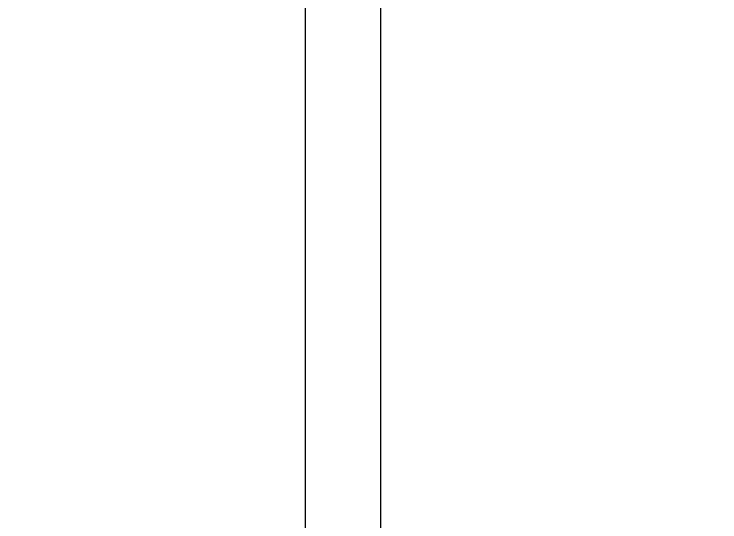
# Model space of a CAD drawing. Header units: millimetres. Extents: x 0 to 69574, y -5 to 41746.
# Drawn here: x 39667.07 to 39694.01, y 24578.91 to 24598.29 of the extents above; entities that cross this region are included whole.
import ezdxf

# ---------------------------------------------------------------- set-up
doc = ezdxf.new("R2010")
doc.units = ezdxf.units.MM
doc.set_wipeout_variables(frame=1)
doc.layers.add('! NO PLOT !', color=7, linetype='Continuous', true_color=0xff75dd, plot=False)
doc.layers.add('000-PI-Oprema', color=30, linetype='Continuous', lineweight=5)
doc.layers.add('000-PI-ORMAR', color=2, linetype='Continuous')
doc.layers.add('AUT_7', color=7, linetype='Continuous')

# ---------------------------------------------------------------- blocks, each defined once
blk = doc.blocks.new('F60-47290126')
blk.add_wipeout([(46615.131, 36167.854), (46650.831, 36167.854), (46650.831, 36078.354), (46615.131, 36078.354)]).dxf.layer = '000-PI-Oprema'
at = {"layer": '000-PI-Oprema'}
for p, q in [((46615.131, 36100.609), (46615.131, 36078.354)), ((46615.131, 36078.354), (46650.831, 36078.354)), ((46615.131, 36078.354), (46615.131, 36078.354)), ((46617.558, 36078.354), (46617.558, 36078.354)), ((46617.677, 36078.354), (46617.677, 36078.354)), ((46617.795, 36078.354), (46617.795, 36078.354)), ((46627.381, 36078.354), (46627.381, 36078.354)), ((46627.381, 36066.404), (46627.381, 36078.354)), ((46627.758, 36078.354), (46627.758, 36078.354)), ((46627.876, 36078.354), (46627.876, 36078.354)), ((46627.994, 36078.354), (46627.994, 36078.354)), ((46634.232, 36078.354), (46634.232, 36078.354)), ((46634.35, 36078.354), (46634.35, 36078.354)), ((46634.468, 36078.354), (46634.468, 36078.354)), ((46638.581, 36078.354), (46638.581, 36078.354)), ((46638.581, 36078.354), (46638.581, 36066.404))]:
    blk.add_line(p, q, dxfattribs=at)

msp = doc.modelspace()

# ---------------------------------------------------------------- block references
msp.add_blockref('F60-47290126', (-6945.922, -11498.701))

# ---------------------------------------------------------------- next in the draw order: wipeouts: each hides what was drawn before it
msp.add_wipeout([(39609.684, 24761.404), (40000.172, 24761.404), (39999.684, 22778.904), (39609.672, 22776.904)]).dxf.layer = '000-PI-ORMAR'

# ---------------------------------------------------------------- next in the draw order: linework, layer by layer
at = {"layer": '! NO PLOT !'}
msp.add_line((39678.184, 24684.154), (39678.184, 22854.154), dxfattribs=at)
at = {"layer": 'AUT_7'}
msp.add_lwpolyline([(39681.065, 24614.484), (39931.065, 24614.484), (39931.065, 24554.484), (39681.065, 24554.484)], close=True, dxfattribs=at)

doc.saveas('drawing.dxf')
